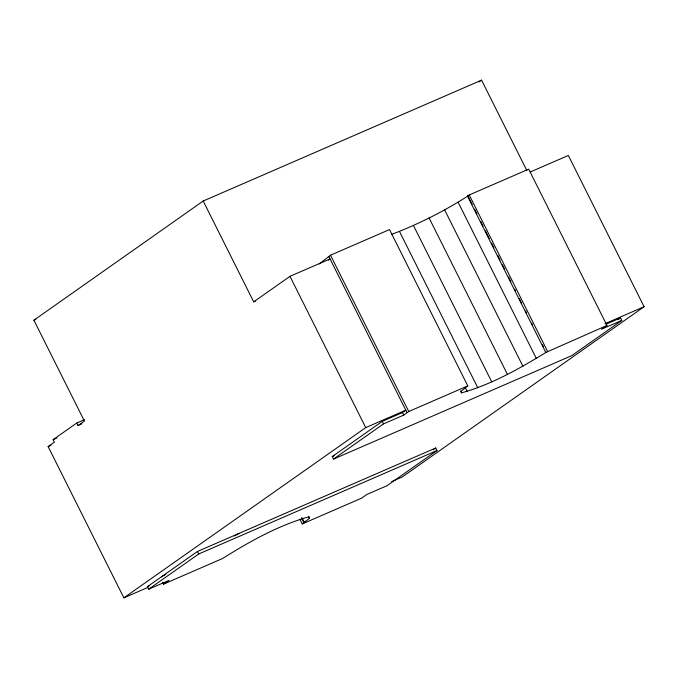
<?xml version="1.0" encoding="UTF-8"?>
<svg xmlns="http://www.w3.org/2000/svg" width="678" height="678" viewBox="0 0 678 678"><rect width="100%" height="100%" fill="white"/><g stroke="black" fill="none" stroke-linecap="round" stroke-linejoin="round"><path stroke-width="1.02" d="M319.287 263.937L330.5 255.208L389.511 229.579L467.786 385.892L461.057 391.274L461.472 392.867C491.711 384.468 519.585 368.552 546.256 352.272L545.798 352.475L467.523 196.162L469.227 194.967L528.704 169.144L606.98 325.457L601.539 329.22L621.794 320.431L620.531 317.906L606.064 324.186M299.888 519.221L302.244 523.925L309.439 518.339L309.024 516.755C278.175 525.45 249.58 541.561 222.537 558.536L163.517 584.165L162.576 582.283M328.415 260.166L330.059 258.92L289.972 276.327L253.691 301.863L203.197 201.019L481.575 80.148L526.882 170.627M621.794 320.431L571.8 355.619L333.508 459.091L332.245 456.565L382.239 421.377L402.495 412.58L405.808 410.19L365.722 427.598L123.871 597.852L48.121 446.582L54.384 442.175L53.121 439.658L76.75 423.021L84.445 419.682M333.508 459.091L383.502 423.894L403.757 415.097L408.775 411.512L467.786 385.892M76.75 423.021L78.012 425.547L84.403 421.046L33.9 320.202L203.197 201.019M478.982 81.97L481.575 80.148M163.517 584.165L168.958 580.393L148.702 589.19L147.44 586.665L197.434 551.477L435.725 448.005L436.988 450.531L386.994 485.719L366.739 494.516L361.73 498.101L302.244 523.925M148.702 589.19L198.696 553.994L436.988 450.531M545.798 352.475L606.98 325.457M433.14 449.828L435.725 448.005M618.082 319.635L620.531 317.906M530.171 172.034L568.35 155.457L644.1 306.727L402.249 476.981L391.748 481.541M391.867 234.291C418.445 224.198 444.031 211.273 467.99 195.967L467.523 196.162M161.33 576.893L165.898 574.334M234.427 535.984L238.995 533.425M33.9 320.202L35.841 319.355M253.691 301.863L255.631 301.024M78.012 425.547L81.86 423.869M53.121 439.658L57.003 437.971M48.121 446.582L50.986 445.344M604.971 323.711L644.1 306.727M332.245 456.565L334.186 455.726M147.44 586.665L149.363 585.834M123.871 597.852L147.736 587.487M469.227 194.967L547.493 351.28M468.456 196.908L472.227 204.442M474.583 209.146L476.948 213.858M480.719 221.392L483.075 226.096M485.431 230.808L489.202 238.342M491.558 243.046L493.923 247.758M497.694 255.284L500.05 259.996M502.406 264.708L504.763 269.412M508.534 276.946L510.898 281.65M514.67 289.184L515.611 291.065M519.382 298.6L521.738 303.312M525.509 310.846L526.459 312.728M531.645 323.084L532.586 324.965M542.485 344.746L543.434 346.627M458.125 202.256L536.4 358.569M444.615 209.883L522.891 366.196M429.089 217.935L507.364 374.248M413.427 225.435L491.694 381.748M399.503 231.486L477.778 387.791M465.396 387.884L467.278 391.655M460.531 390.977L461.472 392.867M330.5 255.208L408.775 411.512M328.796 256.403L407.071 412.716M402.495 412.58L403.757 415.097M382.239 421.377L383.502 423.894M289.972 276.327L365.722 427.598M308.49 516.458L309.439 518.339M302.049 517.822L304.414 522.535M301.591 518.026L303.947 522.73M197.434 551.477L198.696 553.994"/></g></svg>
